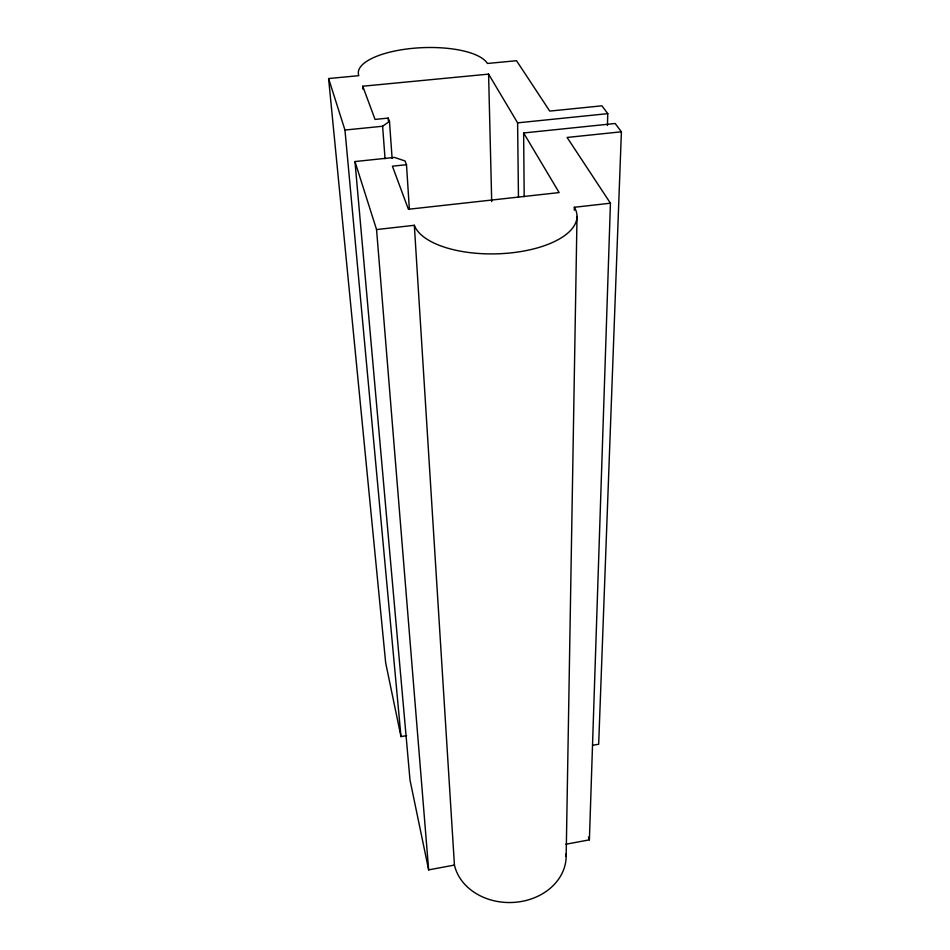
<?xml version="1.0" encoding="UTF-8"?>
<svg xmlns="http://www.w3.org/2000/svg" width="950" height="950" viewBox="0 0 950 950"><rect width="100%" height="100%" fill="white"/><g stroke="black" fill="none" stroke-linecap="round" stroke-linejoin="round"><path stroke-width="1.43" d="M574.299 210.235L574.346 207.278L610.434 203.205L589.392 839.847L565.796 844.253M566.164 856.461L577.018 216.481M607.418 125.507L607.786 113.644L601.92 105.818L549.741 111.091L516.527 60.705L487.397 63.472A65.277 22.776 -2.4 0 0 412.775 48.331A65.277 22.776 -2.4 0 0 358.827 75.668L328.605 78.541L385.676 662.874L400.983 736.606L406.624 735.633M524.186 196.745L523.628 132.964L615.172 123.5L621.395 131.789L598.678 744.23L592.942 745.239M328.605 78.541L344.957 130.043L382.613 126.243L389.476 121.386L388.182 118.097L375.048 119.415L362.734 86.224L488.585 74.124L517.607 122.847L518.462 197.054M409.367 209.131L406.493 164.706L405.021 160.954L394.428 157.415L354.968 161.547L410.008 780.069L428.652 869.879L454.433 865.07A56.347 46.253 -1 0 0 516.325 902.191A56.347 46.253 -1 0 0 566.105 853.777M354.968 161.547L376.556 229.556L414.331 225.304A81.89 35.922 -1.4 0 0 512.086 252.771A81.89 35.922 -1.4 0 0 574.346 207.278M406.493 164.706L392.409 166.191L408.393 209.273L559.146 192.577L523.628 132.964M621.395 131.789L567.102 137.453L610.434 203.205M517.607 122.847L607.786 113.644M588.466 837.069L589.392 839.847M344.957 130.043L400.983 736.606M362.734 86.224L362.983 89.181M376.556 229.556L428.652 869.879M382.613 126.243L385.047 158.745M389.476 121.386L392.113 158.389M388.182 118.097L388.396 121.054M414.331 225.304L454.433 865.07M488.585 74.124L491.708 201.614"/></g></svg>
